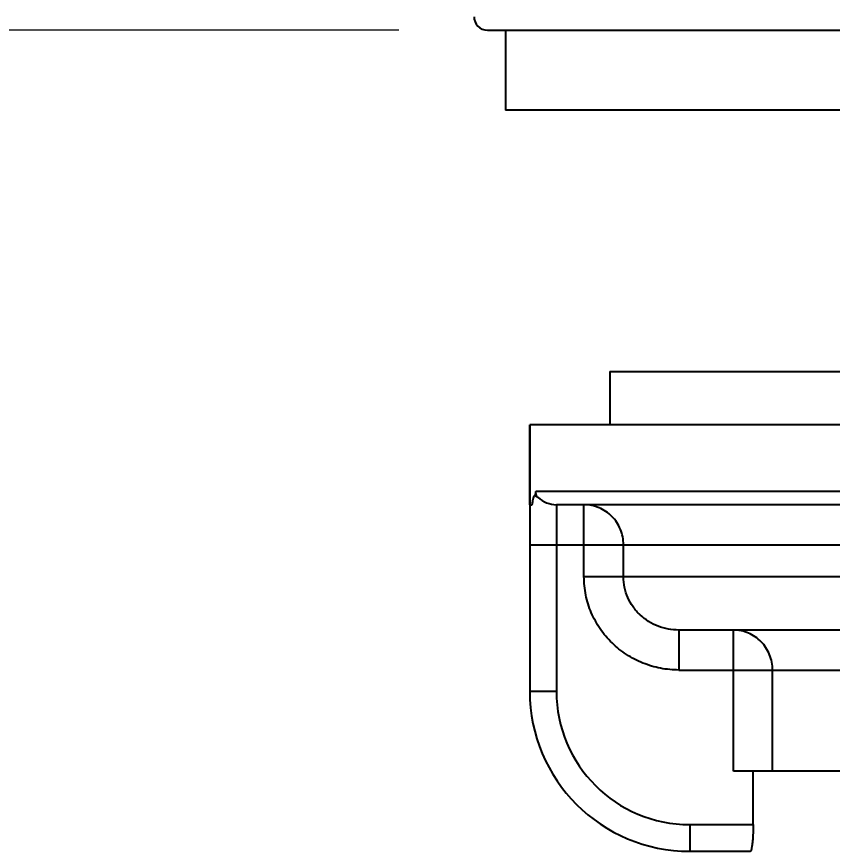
# Model space of a CAD drawing. Header units: millimetres. Extents: x 1091 to 1735, y 843 to 1297.
# Drawn here: x 1256.86 to 1287.43, y 1032.38 to 1063.68 of the extents above; entities that cross this region are included whole.
import ezdxf

# ---------------------------------------------------------------- set-up
doc = ezdxf.new("R2010")
doc.units = ezdxf.units.MM
doc.styles.add('Daelim Dimension', font='NanumGothic.ttf')
doc.dimstyles.new('DEFAULT', dxfattribs={"dimscale": 2, "dimtxt": 2, "dimasz": 2, "dimexe": 0, "dimexo": 2, "dimgap": 1, "dimtad": 1, "dimdec": 1, "dimzin": 9, "dimdsep": 46, "dimtxsty": 'Daelim Dimension', "dimcen": 0.5, "dimclrd": 252, "dimclre": 252, "dimclrt": 3, "dimadec": 1, "dimazin": 0, "dimtfac": 1, "dimtdec": 1, "dimtix": 1, "dimtmove": 0, "dimatfit": 3, "dimfxl": 1, "dimtolj": 1, "dimtzin": 1, "dimlwd": 9, "dimlwe": 9, "dimarcsym": 0})

# ---------------------------------------------------------------- blocks, each defined once
blk = doc.blocks.new('*D2')
at = {"color": 5, "lineweight": 9, "transparency": 16777216}
for p, q in [((1172.841, 1159.894), (1154.993, 1159.894)), ((1154.993, 1155.894), (1154.993, 1067.175)), ((1271.183, 1063.175), (1154.993, 1063.175))]:
    blk.add_line(p, q, dxfattribs=at)
at = {"color": 5, "transparency": 16777216}
for points in [[(1154.327, 1155.894), (1155.66, 1155.894), (1154.993, 1159.894)], [(1154.327, 1067.175), (1155.66, 1067.175), (1154.993, 1063.175)]]:
    blk.add_solid(points, dxfattribs=at)
at = {"layer": 'Defpoints', "color": 0, "transparency": 16777216}
for p in [(1176.841, 1159.894), (1154.993, 1063.175), (1275.183, 1063.175)]:
    blk.add_point(p, dxfattribs=at)
at = {"color": 7, "transparency": 16777216, "insert": (1147.292, 1111.535), "char_height": 10, "attachment_point": 5, "rotation": 90, "style": 'Daelim Dimension'}
blk.add_mtext('\\A1;96.7', dxfattribs=at)

msp = doc.modelspace()

# ---------------------------------------------------------------- linework, layer by layer
at = {"color": 7, "linetype": 'Continuous'}
for p, q in [((1274.505, 1063.175), (1322.18, 1063.175)), ((1275.183, 1063.175), (1275.183, 1060.175)), ((1321.501, 1060.175), (1275.184, 1060.175)), ((1279.093, 1050.375), (1317.593, 1050.375)), ((1279.093, 1050.375), (1279.093, 1048.375)), ((1320.593, 1048.375), (1276.093, 1048.375)), ((1276.093, 1048.375), (1276.093, 1038.375)), ((1276.093, 1045.375), (1276.093, 1048.375)), ((1276.093, 1045.375), (1276.174, 1045.375)), ((1276.174, 1045.352), (1276.174, 1045.375)), ((1319.593, 1045.375), (1277.093, 1045.375)), ((1314.999, 1040.675), (1281.686, 1040.675)), ((1312.952, 1035.375), (1283.733, 1035.375)), ((1284.472, 1033.375), (1284.472, 1035.375)), ((1282.093, 1032.375), (1284.372, 1032.375))]:
    msp.add_line(p, q, dxfattribs=at)
at = {"color": 9, "linetype": 'Continuous'}
for p, q in [((1320.363, 1045.875), (1276.322, 1045.875)), ((1277.093, 1045.375), (1277.093, 1038.375)), ((1278.126, 1042.675), (1278.126, 1045.375)), ((1276.093, 1043.875), (1320.593, 1043.875)), ((1279.606, 1042.676), (1279.606, 1043.875)), ((1318.559, 1042.675), (1278.126, 1042.675)), ((1281.686, 1040.675), (1281.686, 1039.175)), ((1283.733, 1035.375), (1283.733, 1040.675)), ((1281.686, 1039.175), (1314.999, 1039.175)), ((1285.194, 1035.375), (1285.194, 1039.175)), ((1277.093, 1038.375), (1276.093, 1038.375)), ((1282.093, 1033.375), (1284.472, 1033.375)), ((1282.093, 1033.375), (1282.093, 1032.375))]:
    msp.add_line(p, q, dxfattribs=at)
at = {"color": 7, "linetype": 'Continuous'}
for centre, radius, start, end in [((1274.505, 1063.675), 0.5, 179.7, 270), ((1279.881, 1045.02), 3.66, 166.4866, 168.8726), ((1277.093, 1046.375), 1, 227.1126, 270), ((1278.212, 1045.967), 2.128, 196.1367, 196.7827), ((1279.341, 1044.981), 3.189, 172.8786, 173.3199), ((1282.093, 1038.375), 6, 180, 270)]:
    msp.add_arc(centre, radius, start, end, dxfattribs=at)
at = {"color": 9, "linetype": 'Continuous'}
msp.add_arc((1282.093, 1038.375), 5, 180, 270, dxfattribs=at)
msp.add_open_spline([(1276.365, 1045.679), (1276.337, 1045.74), (1276.322, 1045.808), (1276.322, 1045.875)], degree=3, dxfattribs=at)
at = {"color": 7, "linetype": 'Continuous'}
for points, knots in [([(1276.289, 1045.726), (1276.274, 1045.72), (1276.246, 1045.685), (1276.219, 1045.613), (1276.195, 1045.506), (1276.183, 1045.424), (1276.177, 1045.377)], [0, 0, 0, 0, 0.128269, 0.331924, 0.622382, 1, 1, 1, 1]), ([(1276.289, 1045.726), (1276.297, 1045.72), (1276.321, 1045.702), (1276.347, 1045.687), (1276.365, 1045.679)], [0, 0, 0, 0, 0.329467, 1, 1, 1, 1]), ([(1276.365, 1045.679), (1276.368, 1045.677), (1276.385, 1045.667), (1276.4, 1045.654), (1276.412, 1045.643)], [0, 0, 0, 0, 0.189662, 1, 1, 1, 1]), ([(1281.686, 1040.675), (1281.421, 1040.675), (1280.886, 1040.772), (1280.309, 1041.133), (1279.957, 1041.537), (1279.757, 1041.888), (1279.634, 1042.273), (1279.606, 1042.542), (1279.606, 1042.676)], [0, 0, 0, 0, 0.248389, 0.49753, 0.622973, 0.748565, 0.874256, 1, 1, 1, 1]), ([(1284.472, 1033.375), (1284.472, 1033.31), (1284.47, 1033.182), (1284.463, 1032.997), (1284.451, 1032.826), (1284.437, 1032.677), (1284.421, 1032.554), (1284.406, 1032.471), (1284.394, 1032.421), (1284.387, 1032.397), (1284.381, 1032.383), (1284.374, 1032.375), (1284.372, 1032.375)], [0, 0, 0, 0, 0.193281, 0.379274, 0.550609, 0.700997, 0.824809, 0.917517, 0.951155, 0.975931, 0.991873, 1, 1, 1, 1])]:
    msp.add_open_spline(points, degree=3, knots=knots, dxfattribs=at)
at = {"color": 9, "linetype": 'Continuous'}
for points, knots in [([(1279.606, 1043.875), (1279.606, 1044.07), (1279.529, 1044.464), (1279.201, 1044.962), (1278.709, 1045.297), (1278.319, 1045.375), (1278.126, 1045.375)], [0, 0, 0, 0, 0.251615, 0.502278, 0.751608, 1, 1, 1, 1]), ([(1281.686, 1039.175), (1281.455, 1039.175), (1280.993, 1039.219), (1280.325, 1039.416), (1279.707, 1039.738), (1279.163, 1040.173), (1278.714, 1040.706), (1278.38, 1041.317), (1278.173, 1041.982), (1278.127, 1042.445), (1278.126, 1042.675)], [0, 0, 0, 0, 0.125005, 0.250014, 0.375018, 0.500019, 0.625018, 0.750014, 0.875009, 1, 1, 1, 1]), ([(1285.194, 1039.175), (1285.194, 1039.37), (1285.119, 1039.763), (1284.795, 1040.261), (1284.309, 1040.597), (1283.923, 1040.675), (1283.733, 1040.675)], [0, 0, 0, 0, 0.253044, 0.504307, 0.753049, 1, 1, 1, 1])]:
    msp.add_open_spline(points, degree=3, knots=knots, dxfattribs=at)

# ---------------------------------------------------------------- dimensions: what is measured, and where the dimension line sits
at = {"color": 5}
dim = msp.add_linear_dim(base=(1154.993, 1063.175), p1=(1176.841, 1159.894), p2=(1275.183, 1063.175), angle=90, dimstyle='DEFAULT', override={"dimtxt": 5, "dimclrd": 5, "dimclre": 5, "dimclrt": 7}, dxfattribs=at)
dim.commit()
dim.dimension.update_dxf_attribs({"geometry": '*D2', "text_midpoint": (1147.292, 1111.535)})

doc.saveas('drawing.dxf')
